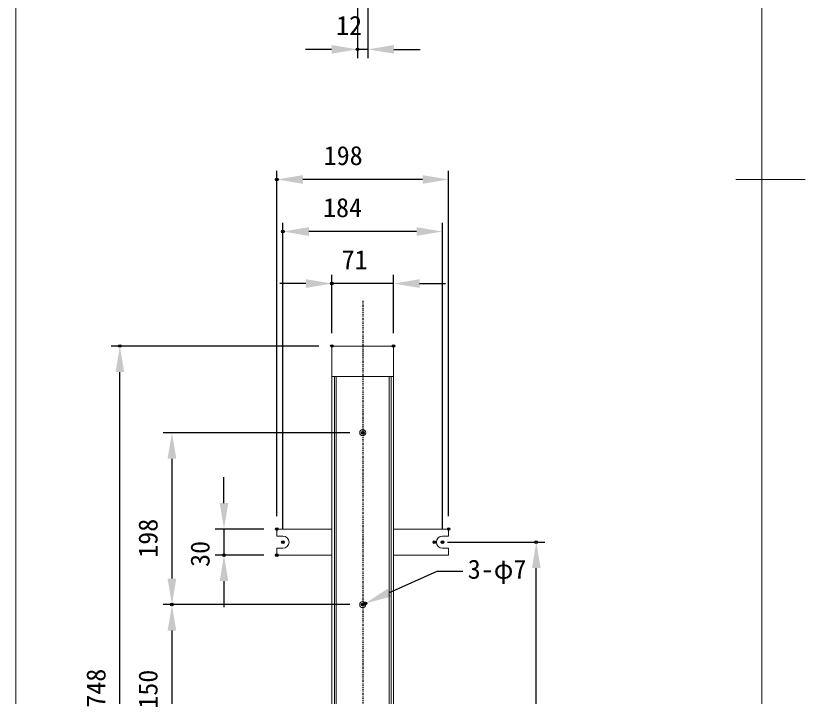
# Model space of a CAD drawing. Units: millimetres, scale not verified. Extents: x -203 to 203, y -143 to 143.
# Drawn here: x 112 to 203, y -59.6 to 18.9 of the extents above; entities that cross this region are included whole.
import ezdxf
from ezdxf.enums import TextEntityAlignment as Align

# ---------------------------------------------------------------- set-up
doc = ezdxf.new("R2010")
doc.units = ezdxf.units.MM
doc.header["$LTSCALE"] = 0.5
doc.header["$PDMODE"] = 32
doc.header["$PDSIZE"] = 0.3
doc.linetypes.add('USER1', pattern=[0.629921, 0.393701, -0.07874, 0.07874, -0.07874])
for name, color, linetype, lineweight in [('0-1_DIMENSION_LINES$02_DIMENSI', 1, 'Continuous', 25), ('0-3_DIMENSION_LINES$03_LINES', 7, 'Continuous', 18), ('0-4_DIMENSION_LINES$01_CENTER_', 7, 'USER1', 25), ('0-7_図面_FORMAT$01_WAKU$OUT_LINE', 6, 'Continuous', 18)]:
    doc.layers.add(name, color=color, linetype=linetype, lineweight=lineweight)
doc.layers.add('0-2_DEFPOINTS', color=7, linetype='Continuous')
doc.styles.add('ＭＳ ゴシック', font='')
doc.styles.get('ＭＳ ゴシック').set_extended_font_data('MS Gothic')

# ---------------------------------------------------------------- blocks, each defined once
blk = doc.blocks.new('D23')
at = {"layer": '0-1_DIMENSION_LINES$02_DIMENSI', "color": 7}
for p, q in [((692, 222.4), (692, 228.399)), ((701.193, 216.4), (690, 216.4)), ((692, 216.4), (692, 210.4)), ((701.193, 210.4), (690, 210.4)), ((692, 204.4), (692, 198.401))]:
    blk.add_line(p, q, dxfattribs=at)
for points in [[(691, 222.4), (693, 222.4), (692, 216.4)], [(693, 204.4), (691, 204.4), (692, 210.4)]]:
    blk.add_solid(points, dxfattribs=at)
at = {"layer": '0-2_DEFPOINTS'}
for p in [(704.193, 216.4), (692, 210.4), (704.193, 210.4)]:
    blk.add_point(p, dxfattribs=at)
at = {"layer": '0-1_DIMENSION_LINES$02_DIMENSI', "color": 7, "style": 'ＭＳ ゴシック'}
blk.add_text('30', height=4.399, rotation=90, dxfattribs=at).set_placement((690, 207.686), align=Align.BOTTOM_LEFT)
blk = doc.blocks.new('D25')
at = {"layer": '0-1_DIMENSION_LINES$02_DIMENSI', "color": 7}
for p, q in [((720.993, 199), (678, 199)), ((680, 193), (680, 175)), ((720.993, 169), (678, 169))]:
    blk.add_line(p, q, dxfattribs=at)
for points in [[(681, 193), (679, 193), (680, 199)], [(679, 175), (681, 175), (680, 169)]]:
    blk.add_solid(points, dxfattribs=at)
at = {"layer": '0-2_DEFPOINTS'}
for p in [(723.993, 199), (680, 169), (723.993, 169)]:
    blk.add_point(p, dxfattribs=at)
at = {"layer": '0-1_DIMENSION_LINES$02_DIMENSI', "color": 7, "style": 'ＭＳ ゴシック'}
blk.add_text('150', height=4.399, rotation=90, dxfattribs=at).set_placement((678, 175), align=Align.BOTTOM_LEFT)
blk = doc.blocks.new('D26')
at = {"layer": '0-1_DIMENSION_LINES$02_DIMENSI', "color": 7}
for p, q in [((720.993, 238.6), (678, 238.6)), ((680, 232.6), (680, 205)), ((720.993, 199), (678, 199))]:
    blk.add_line(p, q, dxfattribs=at)
for points in [[(681, 232.6), (679, 232.6), (680, 238.6)], [(679, 205), (681, 205), (680, 199)]]:
    blk.add_solid(points, dxfattribs=at)
at = {"layer": '0-2_DEFPOINTS'}
for p in [(723.993, 238.6), (680, 199), (723.993, 199)]:
    blk.add_point(p, dxfattribs=at)
at = {"layer": '0-1_DIMENSION_LINES$02_DIMENSI', "color": 7, "style": 'ＭＳ ゴシック'}
blk.add_text('198', height=4.399, rotation=90, dxfattribs=at).set_placement((678, 209.8), align=Align.BOTTOM_LEFT)
blk = doc.blocks.new('D27')
at = {"layer": '0-1_DIMENSION_LINES$02_DIMENSI', "color": 7}
for p, q in [((713.893, 258.6), (666, 258.6)), ((668, 115), (668, 252.6)), ((701.043, 109), (666, 109))]:
    blk.add_line(p, q, dxfattribs=at)
for points in [[(669, 252.6), (667, 252.6), (668, 258.6)], [(667, 115), (669, 115), (668, 109)]]:
    blk.add_solid(points, dxfattribs=at)
at = {"layer": '0-2_DEFPOINTS'}
for p in [(668, 258.6), (716.893, 258.6), (704.043, 109)]:
    blk.add_point(p, dxfattribs=at)
at = {"layer": '0-1_DIMENSION_LINES$02_DIMENSI', "color": 7, "style": 'ＭＳ ゴシック'}
blk.add_text('748', height=4.399, rotation=90, dxfattribs=at).set_placement((666, 175.229), align=Align.BOTTOM_LEFT)
blk = doc.blocks.new('D28')
at = {"layer": '0-1_DIMENSION_LINES$02_DIMENSI', "color": 7}
for p, q in [((743.493, 213.4), (766, 213.4)), ((764, 115), (764, 207.4)), ((746.943, 109), (766, 109))]:
    blk.add_line(p, q, dxfattribs=at)
for points in [[(765, 207.4), (763, 207.4), (764, 213.4)], [(763, 115), (765, 115), (764, 109)]]:
    blk.add_solid(points, dxfattribs=at)
at = {"layer": '0-2_DEFPOINTS'}
for p in [(740.493, 213.4), (764, 213.4), (743.943, 109)]:
    blk.add_point(p, dxfattribs=at)
at = {"layer": '0-1_DIMENSION_LINES$02_DIMENSI', "color": 7, "style": 'ＭＳ ゴシック'}
blk.add_text('522', height=4.399, rotation=90, dxfattribs=at).set_placement((762, 152.629), align=Align.BOTTOM_LEFT)
blk = doc.blocks.new('D30')
at = {"layer": '0-1_DIMENSION_LINES$02_DIMENSI', "color": 7}
for p, q in [((716.893, 261.6), (716.893, 275)), ((731.093, 261.6), (731.093, 275)), ((710.893, 273), (704.894, 273)), ((731.093, 273), (716.893, 273)), ((737.093, 273), (743.092, 273))]:
    blk.add_line(p, q, dxfattribs=at)
for points in [[(710.893, 272), (710.893, 274), (716.893, 273)], [(737.093, 274), (737.093, 272), (731.093, 273)]]:
    blk.add_solid(points, dxfattribs=at)
at = {"layer": '0-2_DEFPOINTS'}
for p in [(716.893, 273), (716.893, 258.6), (731.093, 258.6)]:
    blk.add_point(p, dxfattribs=at)
at = {"layer": '0-1_DIMENSION_LINES$02_DIMENSI', "color": 7, "style": 'ＭＳ ゴシック'}
blk.add_text('71', height=4.399, dxfattribs=at).set_placement((719.136, 275), align=Align.BOTTOM_LEFT)
blk = doc.blocks.new('D31')
at = {"layer": '0-1_DIMENSION_LINES$02_DIMENSI', "color": 7}
for p, q in [((704.193, 219.4), (704.193, 299)), ((743.793, 219.4), (743.793, 299)), ((737.793, 297), (710.193, 297))]:
    blk.add_line(p, q, dxfattribs=at)
for points in [[(710.193, 298), (710.193, 296), (704.193, 297)], [(737.793, 296), (737.793, 298), (743.793, 297)]]:
    blk.add_solid(points, dxfattribs=at)
at = {"layer": '0-2_DEFPOINTS'}
for p in [(704.193, 297), (704.193, 216.4), (743.793, 216.4)]:
    blk.add_point(p, dxfattribs=at)
at = {"layer": '0-1_DIMENSION_LINES$02_DIMENSI', "color": 7, "style": 'ＭＳ ゴシック'}
blk.add_text('198', height=4.399, dxfattribs=at).set_placement((714.993, 299), align=Align.BOTTOM_LEFT)
blk = doc.blocks.new('D32')
at = {"layer": '0-1_DIMENSION_LINES$02_DIMENSI', "color": 7}
for p, q in [((705.593, 216.4), (705.593, 287)), ((742.393, 216.4), (742.393, 287)), ((736.393, 285), (711.593, 285))]:
    blk.add_line(p, q, dxfattribs=at)
for points in [[(711.593, 286), (711.593, 284), (705.593, 285)], [(736.393, 284), (736.393, 286), (742.393, 285)]]:
    blk.add_solid(points, dxfattribs=at)
at = {"layer": '0-2_DEFPOINTS'}
for p in [(705.593, 285), (705.593, 213.4), (742.393, 213.4)]:
    blk.add_point(p, dxfattribs=at)
at = {"layer": '0-1_DIMENSION_LINES$02_DIMENSI', "color": 7, "style": 'ＭＳ ゴシック'}
blk.add_text('184', height=4.399, dxfattribs=at).set_placement((714.85, 287), align=Align.BOTTOM_LEFT)
blk = doc.blocks.new('D33')
at = {"layer": '0-1_DIMENSION_LINES$02_DIMENSI', "color": 7}
for p, q in [((722.793, 345.465), (722.793, 325)), ((725.193, 345.465), (725.193, 325)), ((716.793, 327), (710.794, 327)), ((725.193, 327), (722.793, 327)), ((731.193, 327), (737.192, 327))]:
    blk.add_line(p, q, dxfattribs=at)
for points in [[(716.793, 326), (716.793, 328), (722.793, 327)], [(731.193, 328), (731.193, 326), (725.193, 327)]]:
    blk.add_solid(points, dxfattribs=at)
at = {"layer": '0-2_DEFPOINTS'}
for p in [(722.793, 348.465), (725.193, 348.465), (722.793, 327)]:
    blk.add_point(p, dxfattribs=at)
at = {"layer": '0-1_DIMENSION_LINES$02_DIMENSI', "color": 7, "style": 'ＭＳ ゴシック'}
blk.add_text('12', height=4.399, dxfattribs=at).set_placement((717.85, 329), align=Align.BOTTOM_LEFT)

msp = doc.modelspace()

# ---------------------------------------------------------------- linework, layer by layer
at = {"layer": '0-1_DIMENSION_LINES$02_DIMENSI', "color": 7}
msp.add_lwpolyline([(163.5323, -45.1856), (160.5325, -45.1856), (155.0548, -47.6333)], dxfattribs=at)
for p in [(151.9965, -49), (152.316, -48.8572)]:
    msp.add_point(p, dxfattribs=at)
msp.add_solid([(154.8509, -47.1769), (155.2588, -48.0898), (152.316, -48.8572)], dxfattribs=at)
at = {"layer": '0-3_DIMENSION_LINES$03_LINES'}
for p, q in [((112, 133), (112, -109)), ((148.4465, -19.2), (148.4465, -22.7)), ((148.4465, -22.7), (148.4465, -93.4)), ((155.5465, -22.7), (148.4465, -22.7)), ((148.7365, -22.7), (148.7365, -93.4)), ((148.9365, -22.7), (148.9365, -93.4)), ((155.0565, -93.4), (155.0565, -22.7)), ((155.2565, -22.7), (155.2565, -93.4)), ((155.5465, -22.7), (155.5465, -93.4)), ((142.0965, -40.3), (148.4465, -40.3)), ((142.0965, -41.1), (142.0965, -40.3)), ((155.5465, -40.3), (161.8965, -40.3)), ((161.8965, -40.3), (161.8965, -41.1)), ((142.7965, -41.1), (142.0965, -41.1)), ((161.8965, -41.1), (161.1965, -41.1)), ((142.0965, -42.5), (142.7965, -42.5)), ((142.0965, -43.3), (142.0965, -42.5)), ((161.1965, -42.5), (161.8965, -42.5)), ((161.8965, -42.5), (161.8965, -43.3)), ((148.4465, -43.3), (142.0965, -43.3)), ((161.8965, -43.3), (155.5465, -43.3))]:
    msp.add_line(p, q, dxfattribs=at)
msp.add_lwpolyline([(155.5465, -22.7), (155.5465, -19.2), (148.4465, -19.2)], dxfattribs=at)
for centre in [(151.9965, -29.2), (151.9965, -49)]:
    msp.add_circle(centre, 0.35, dxfattribs=at)
for centre, start, end in [((142.7965, -41.8), 270, 90), ((161.1965, -41.8), 90, 270)]:
    msp.add_arc(centre, 0.7, start, end, dxfattribs=at)
at = {"layer": '0-4_DIMENSION_LINES$01_CENTER_'}
msp.add_line((152, -14), (152, -99), dxfattribs=at)
at = {"layer": '0-7_図面_FORMAT$01_WAKU$OUT_LINE'}
for p, q in [((198, -138), (198, 138)), ((195, 0), (203, 0))]:
    msp.add_line(p, q, dxfattribs=at)

# ---------------------------------------------------------------- block references
at = {"layer": '0-1_DIMENSION_LINES$02_DIMENSI', "xscale": 0.5, "yscale": 0.5}
for name in ['D33', 'D31', 'D32', 'D30', 'D27', 'D26', 'D23', 'D28', 'D25']:
    msp.add_blockref(name, (-210, -148.5), dxfattribs=at)

# ---------------------------------------------------------------- texts
at = {"layer": '0-1_DIMENSION_LINES$02_DIMENSI', "color": 7, "style": 'ＭＳ ゴシック'}
msp.add_text('3-φ7', height=2.199, dxfattribs=at).set_placement((164.1037, -46.6856), align=Align.BOTTOM_LEFT)

doc.saveas('drawing.dxf')
